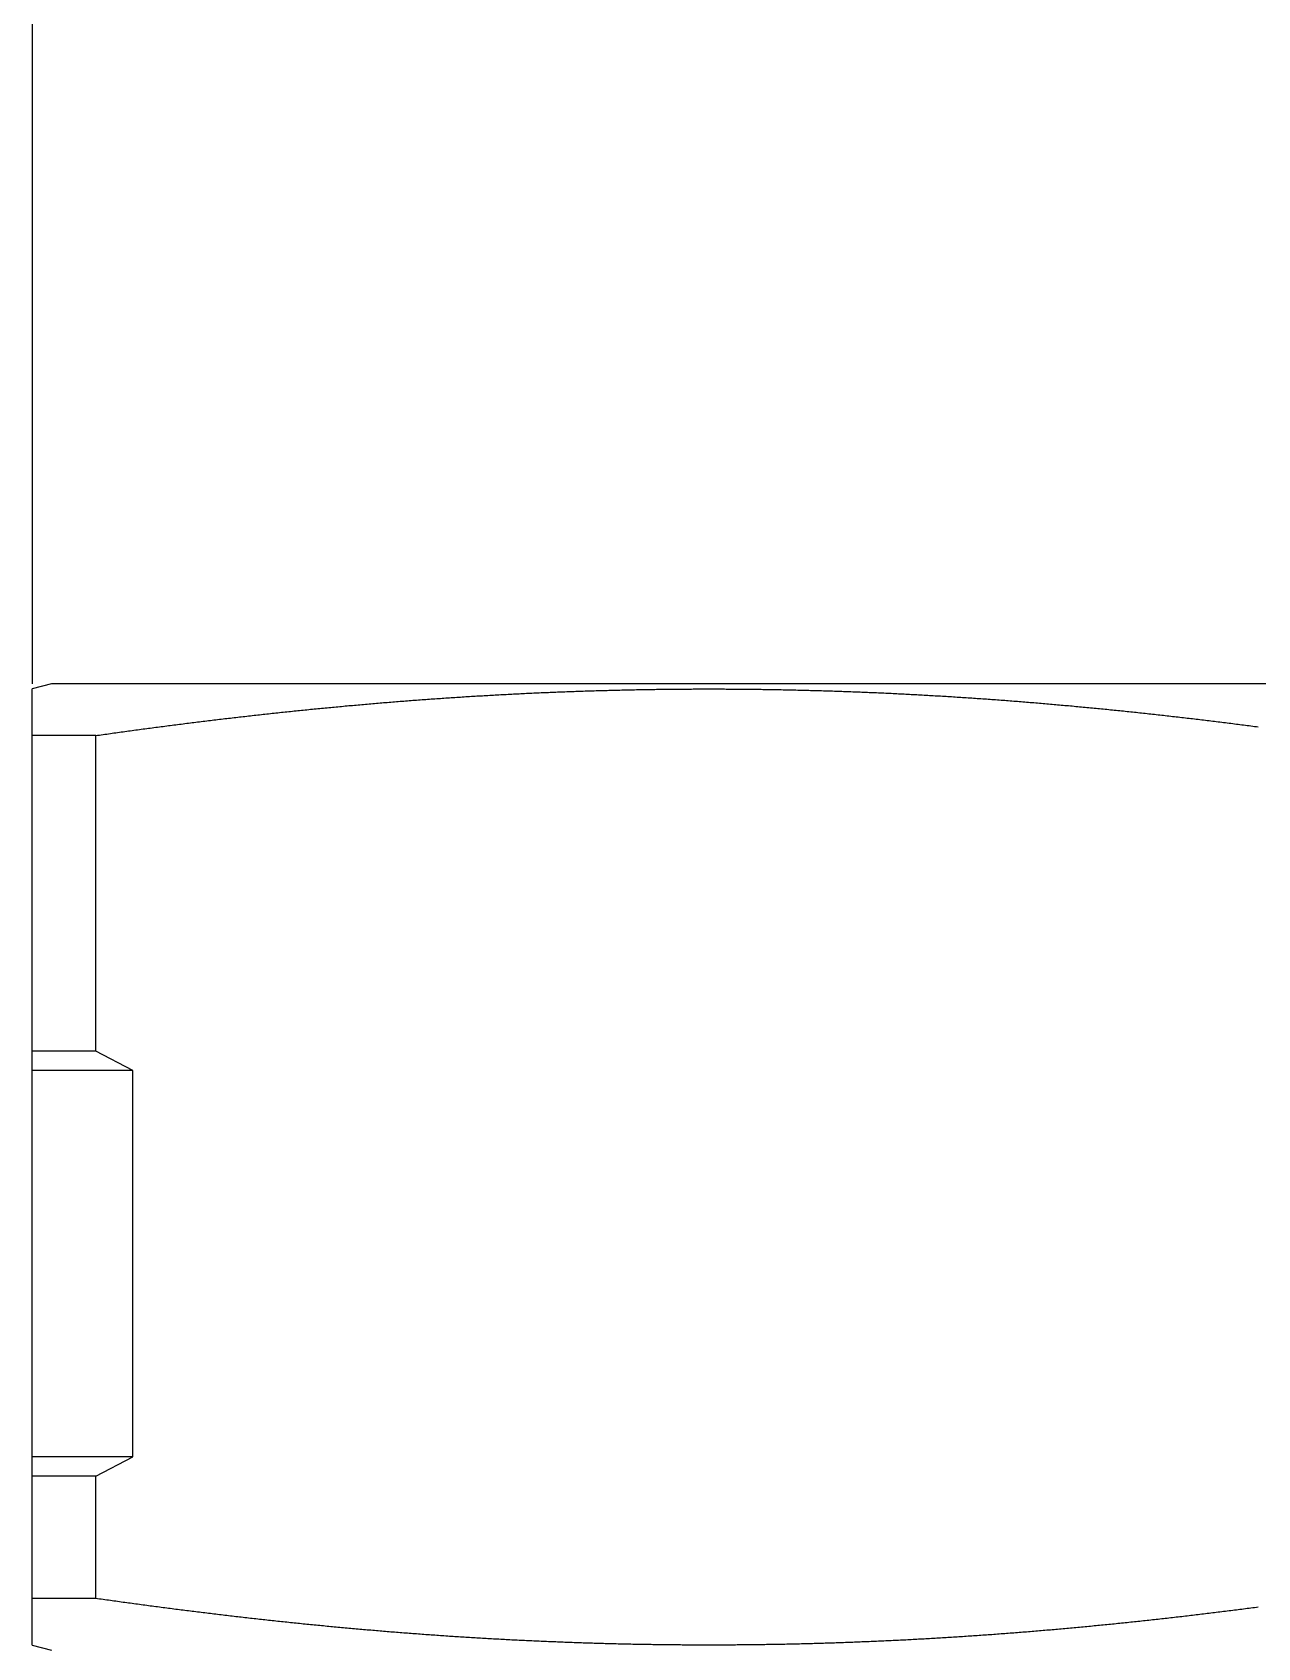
# Model space of a CAD drawing. Extents: x 1 to 109, y -17 to 70.
# Drawn here: x 93.2 to 99.54, y 6.45 to 14.81 of the extents above; entities that cross this region are included whole.
import ezdxf

# ---------------------------------------------------------------- set-up
doc = ezdxf.new("R2010")
doc.units = 0
doc.layers.get('0').update_dxf_attribs({"linetype": 'CONTINUOUS'})

msp = doc.modelspace()

# ---------------------------------------------------------------- linework, layer by layer
at = {"color": 7, "linetype": 'CONTINUOUS'}
for p, q in [((93.2042, 18.5361), (93.2042, 11.4361)), ((93.3042, 11.4361), (93.2042, 11.4093)), ((93.2042, 6.4628), (93.2042, 11.4093)), ((107.1042, 11.4361), (93.3042, 11.4361)), ((93.5328, 11.1681), (93.2042, 11.1681)), ((93.5328, 9.5361), (93.5328, 11.1681)), ((93.5328, 9.5361), (93.2042, 9.5361)), ((93.7242, 9.4361), (93.5328, 9.5361)), ((93.7242, 9.4361), (93.2042, 9.4361)), ((93.7242, 7.4361), (93.7242, 9.4361)), ((93.7242, 7.4361), (93.2042, 7.4361)), ((93.5328, 7.3361), (93.7242, 7.4361)), ((93.5328, 7.3361), (93.2042, 7.3361)), ((93.5328, 6.704), (93.5328, 7.3361)), ((93.5328, 6.704), (93.2042, 6.704)), ((93.2042, 6.4628), (93.3042, 6.4361))]:
    msp.add_line(p, q, dxfattribs=at)
at = {"color": 7}
for points in [[(93.5328, 11.1681, 0), (93.5422, 11.1695, 0), (93.5516, 11.1708, 0), (93.561, 11.1721, 0), (93.5704, 11.1735, 0), (93.5798, 11.1748, 0), (93.5892, 11.1761, 0), (93.5986, 11.1775, 0), (93.608, 11.1788, 0), (93.6174, 11.1801, 0), (93.6268, 11.1814, 0), (93.6362, 11.1828, 0), (93.6456, 11.1841, 0), (93.655, 11.1854, 0), (93.6643, 11.1867, 0), (93.6737, 11.188, 0), (93.6831, 11.1893, 0), (93.6925, 11.1906, 0), (93.7019, 11.1919, 0), (93.7113, 11.1932, 0), (93.7207, 11.1944, 0), (93.7301, 11.1957, 0), (93.7395, 11.197, 0), (93.749, 11.1983, 0), (93.7584, 11.1995, 0), (93.7678, 11.2008, 0), (93.7772, 11.2021, 0), (93.7866, 11.2033, 0), (93.796, 11.2046, 0), (93.8054, 11.2059, 0), (93.8148, 11.2071, 0), (93.8242, 11.2084, 0), (93.8336, 11.2096, 0), (93.843, 11.2108, 0), (93.8524, 11.2121, 0), (93.8618, 11.2133, 0), (93.8712, 11.2146, 0), (93.8806, 11.2158, 0), (93.89, 11.217, 0), (93.8994, 11.2182, 0), (93.9089, 11.2195, 0), (93.9183, 11.2207, 0), (93.9277, 11.2219, 0), (93.9371, 11.2231, 0), (93.9465, 11.2243, 0), (93.9559, 11.2255, 0), (93.9653, 11.2267, 0), (93.9747, 11.2279, 0), (93.9841, 11.2291, 0), (93.9936, 11.2303, 0), (94.003, 11.2315, 0), (94.0124, 11.2326, 0), (94.0218, 11.2338, 0), (94.0312, 11.235, 0), (94.0406, 11.2362, 0), (94.05, 11.2373, 0), (94.0595, 11.2385, 0), (94.0689, 11.2397, 0), (94.0783, 11.2408, 0), (94.0877, 11.242, 0), (94.0971, 11.2431, 0), (94.1065, 11.2443, 0), (94.116, 11.2454, 0), (94.1254, 11.2466, 0), (94.1348, 11.2477, 0), (94.1442, 11.2489, 0), (94.1536, 11.25, 0), (94.1631, 11.2511, 0), (94.1725, 11.2522, 0), (94.1819, 11.2534, 0), (94.1913, 11.2545, 0), (94.2008, 11.2556, 0), (94.2102, 11.2567, 0), (94.2196, 11.2578, 0), (94.229, 11.2589, 0), (94.2384, 11.26, 0), (94.2479, 11.2611, 0), (94.2573, 11.2622, 0), (94.2667, 11.2633, 0), (94.2761, 11.2644, 0), (94.2856, 11.2655, 0), (94.295, 11.2666, 0), (94.3044, 11.2676, 0), (94.3139, 11.2687, 0), (94.3233, 11.2698, 0), (94.3327, 11.2708, 0), (94.3421, 11.2719, 0), (94.3516, 11.2729, 0), (94.361, 11.274, 0), (94.3704, 11.2751, 0), (94.3799, 11.2761, 0), (94.3893, 11.2771, 0), (94.3987, 11.2782, 0), (94.4081, 11.2792, 0), (94.4176, 11.2802, 0), (94.427, 11.2813, 0), (94.4364, 11.2823, 0), (94.4459, 11.2833, 0), (94.4553, 11.2843, 0), (94.4647, 11.2854, 0), (94.4742, 11.2864, 0), (94.4836, 11.2874, 0), (94.493, 11.2884, 0), (94.5025, 11.2894, 0), (94.5119, 11.2904, 0), (94.5214, 11.2914, 0), (94.5308, 11.2923, 0), (94.5402, 11.2933, 0), (94.5497, 11.2943, 0), (94.5591, 11.2953, 0), (94.5685, 11.2963, 0), (94.578, 11.2972, 0), (94.5874, 11.2982, 0), (94.5969, 11.2991, 0), (94.6063, 11.3001, 0), (94.6157, 11.3011, 0), (94.6252, 11.302, 0), (94.6346, 11.303, 0), (94.6441, 11.3039, 0), (94.6535, 11.3048, 0), (94.6629, 11.3058, 0), (94.6724, 11.3067, 0), (94.6818, 11.3076, 0), (94.6913, 11.3086, 0), (94.7007, 11.3095, 0), (94.7102, 11.3104, 0), (94.7196, 11.3113, 0), (94.7291, 11.3122, 0), (94.7385, 11.3131, 0), (94.7479, 11.314, 0), (94.7574, 11.3149, 0), (94.7668, 11.3158, 0), (94.7763, 11.3167, 0), (94.7857, 11.3176, 0), (94.7952, 11.3184, 0), (94.8046, 11.3193, 0), (94.8141, 11.3202, 0), (94.8235, 11.3211, 0), (94.833, 11.3219, 0), (94.8424, 11.3228, 0), (94.8519, 11.3236, 0), (94.8613, 11.3245, 0), (94.8708, 11.3253, 0), (94.8802, 11.3262, 0), (94.8897, 11.327, 0), (94.8991, 11.3279, 0), (94.9086, 11.3287, 0), (94.918, 11.3295, 0), (94.9275, 11.3304, 0), (94.9369, 11.3312, 0), (94.9464, 11.332, 0), (94.9558, 11.3328, 0), (94.9653, 11.3336, 0), (94.9747, 11.3344, 0), (94.9842, 11.3352, 0), (94.9936, 11.336, 0), (95.0031, 11.3368, 0), (95.0126, 11.3376, 0), (95.022, 11.3384, 0), (95.0315, 11.3392, 0), (95.0409, 11.3399, 0), (95.0504, 11.3407, 0), (95.0598, 11.3415, 0), (95.0693, 11.3422, 0), (95.0788, 11.343, 0), (95.0882, 11.3438, 0), (95.0977, 11.3445, 0), (95.1071, 11.3453, 0), (95.1166, 11.346, 0), (95.126, 11.3467, 0), (95.1355, 11.3475, 0), (95.145, 11.3482, 0), (95.1544, 11.3489, 0), (95.1639, 11.3497, 0), (95.1733, 11.3504, 0), (95.1828, 11.3511, 0), (95.1923, 11.3518, 0), (95.2017, 11.3525, 0), (95.2112, 11.3532, 0), (95.2207, 11.3539, 0), (95.2301, 11.3546, 0), (95.2396, 11.3553, 0), (95.249, 11.356, 0), (95.2585, 11.3566, 0), (95.268, 11.3573, 0), (95.2774, 11.358, 0), (95.2869, 11.3587, 0), (95.2964, 11.3593, 0), (95.3058, 11.36, 0), (95.3153, 11.3606, 0), (95.3248, 11.3613, 0), (95.3342, 11.3619, 0), (95.3437, 11.3626, 0), (95.3532, 11.3632, 0), (95.3626, 11.3639, 0), (95.3721, 11.3645, 0), (95.3816, 11.3651, 0), (95.391, 11.3657, 0), (95.4005, 11.3663, 0), (95.41, 11.367, 0), (95.4194, 11.3676, 0), (95.4289, 11.3682, 0), (95.4384, 11.3688, 0), (95.4478, 11.3694, 0), (95.4573, 11.37, 0), (95.4668, 11.3705, 0), (95.4763, 11.3711, 0), (95.4857, 11.3717, 0), (95.4952, 11.3723, 0), (95.5047, 11.3729, 0), (95.5141, 11.3734, 0), (95.5236, 11.374, 0), (95.5331, 11.3745, 0), (95.5426, 11.3751, 0), (95.552, 11.3756, 0), (95.5615, 11.3762, 0), (95.571, 11.3767, 0), (95.5804, 11.3773, 0), (95.5899, 11.3778, 0), (95.5994, 11.3783, 0), (95.6089, 11.3788, 0), (95.6183, 11.3794, 0), (95.6278, 11.3799, 0), (95.6373, 11.3804, 0), (95.6468, 11.3809, 0), (95.6562, 11.3814, 0), (95.6657, 11.3819, 0), (95.6752, 11.3824, 0), (95.6847, 11.3829, 0), (95.6941, 11.3833, 0), (95.7036, 11.3838, 0), (95.7131, 11.3843, 0), (95.7226, 11.3848, 0), (95.732, 11.3852, 0), (95.7415, 11.3857, 0), (95.751, 11.3862, 0), (95.7605, 11.3866, 0), (95.77, 11.3871, 0), (95.7794, 11.3875, 0), (95.7889, 11.3879, 0), (95.7984, 11.3884, 0), (95.8079, 11.3888, 0), (95.8173, 11.3892, 0), (95.8268, 11.3896, 0), (95.8363, 11.3901, 0), (95.8458, 11.3905, 0), (95.8553, 11.3909, 0), (95.8647, 11.3913, 0), (95.8742, 11.3917, 0), (95.8837, 11.3921, 0), (95.8932, 11.3925, 0), (95.9027, 11.3929, 0), (95.9121, 11.3932, 0), (95.9216, 11.3936, 0), (95.9311, 11.394, 0), (95.9406, 11.3944, 0), (95.9501, 11.3947, 0), (95.9595, 11.3951, 0), (95.969, 11.3954, 0), (95.9785, 11.3958, 0), (95.988, 11.3961, 0), (95.9975, 11.3965, 0), (96.007, 11.3968, 0), (96.0164, 11.3972, 0), (96.0259, 11.3975, 0), (96.0354, 11.3978, 0), (96.0449, 11.3981, 0), (96.0544, 11.3984, 0), (96.0638, 11.3988, 0), (96.0733, 11.3991, 0), (96.0828, 11.3994, 0), (96.0923, 11.3997, 0), (96.1018, 11.4, 0), (96.1113, 11.4002, 0), (96.1207, 11.4005, 0), (96.1302, 11.4008, 0), (96.1397, 11.4011, 0), (96.1492, 11.4014, 0), (96.1587, 11.4016, 0), (96.1682, 11.4019, 0), (96.1777, 11.4021, 0), (96.1871, 11.4024, 0), (96.1966, 11.4026, 0), (96.2061, 11.4029, 0), (96.2156, 11.4031, 0), (96.2251, 11.4034, 0), (96.2346, 11.4036, 0), (96.244, 11.4038, 0), (96.2535, 11.404, 0), (96.263, 11.4043, 0), (96.2725, 11.4045, 0), (96.282, 11.4047, 0), (96.2915, 11.4049, 0), (96.301, 11.4051, 0), (96.3104, 11.4053, 0), (96.3199, 11.4055, 0), (96.3294, 11.4056, 0), (96.3389, 11.4058, 0), (96.3484, 11.406, 0), (96.3579, 11.4062, 0), (96.3674, 11.4063, 0), (96.3769, 11.4065, 0), (96.3863, 11.4067, 0), (96.3958, 11.4068, 0), (96.4053, 11.407, 0), (96.4148, 11.4071, 0), (96.4243, 11.4072, 0), (96.4338, 11.4074, 0), (96.4433, 11.4075, 0), (96.4528, 11.4076, 0), (96.4622, 11.4077, 0), (96.4717, 11.4079, 0), (96.4812, 11.408, 0), (96.4907, 11.4081, 0), (96.5002, 11.4082, 0), (96.5097, 11.4083, 0), (96.5192, 11.4084, 0), (96.5287, 11.4085, 0), (96.5381, 11.4085, 0), (96.5476, 11.4086, 0), (96.5571, 11.4087, 0), (96.5666, 11.4088, 0), (96.5761, 11.4088, 0), (96.5856, 11.4089, 0), (96.5951, 11.4089, 0), (96.6046, 11.409, 0), (96.614, 11.409, 0), (96.6235, 11.4091, 0), (96.633, 11.4091, 0), (96.6425, 11.4092, 0), (96.652, 11.4092, 0), (96.6615, 11.4092, 0), (96.671, 11.4092, 0), (96.6805, 11.4092, 0), (96.6899, 11.4093, 0), (96.6994, 11.4093, 0), (96.7089, 11.4093, 0), (96.7184, 11.4092, 0), (96.7279, 11.4092, 0), (96.7374, 11.4092, 0), (96.7469, 11.4092, 0), (96.7564, 11.4092, 0), (96.7659, 11.4092, 0), (96.7753, 11.4091, 0), (96.7848, 11.4091, 0), (96.7943, 11.409, 0), (96.8038, 11.409, 0), (96.8133, 11.4089, 0), (96.8228, 11.4089, 0), (96.8323, 11.4088, 0), (96.8418, 11.4088, 0), (96.8512, 11.4087, 0), (96.8607, 11.4086, 0), (96.8702, 11.4085, 0), (96.8797, 11.4085, 0), (96.8892, 11.4084, 0), (96.8987, 11.4083, 0), (96.9082, 11.4082, 0), (96.9177, 11.4081, 0), (96.9271, 11.408, 0), (96.9366, 11.4079, 0), (96.9461, 11.4077, 0), (96.9556, 11.4076, 0), (96.9651, 11.4075, 0), (96.9746, 11.4074, 0), (96.9841, 11.4072, 0), (96.9936, 11.4071, 0), (97.003, 11.4069, 0), (97.0125, 11.4068, 0), (97.022, 11.4066, 0), (97.0315, 11.4065, 0), (97.041, 11.4063, 0), (97.0505, 11.4062, 0), (97.06, 11.406, 0), (97.0694, 11.4058, 0), (97.0789, 11.4056, 0), (97.0884, 11.4054, 0), (97.0979, 11.4053, 0), (97.1074, 11.4051, 0), (97.1169, 11.4049, 0), (97.1264, 11.4047, 0), (97.1359, 11.4045, 0), (97.1453, 11.4042, 0), (97.1548, 11.404, 0), (97.1643, 11.4038, 0), (97.1738, 11.4036, 0), (97.1833, 11.4034, 0), (97.1928, 11.4031, 0), (97.2022, 11.4029, 0), (97.2117, 11.4026, 0), (97.2212, 11.4024, 0), (97.2307, 11.4021, 0), (97.2402, 11.4019, 0), (97.2497, 11.4016, 0), (97.2592, 11.4014, 0), (97.2686, 11.4011, 0), (97.2781, 11.4008, 0), (97.2876, 11.4005, 0), (97.2971, 11.4002, 0), (97.3066, 11.4, 0), (97.3161, 11.3997, 0), (97.3255, 11.3994, 0), (97.335, 11.3991, 0), (97.3445, 11.3988, 0), (97.354, 11.3984, 0), (97.3635, 11.3981, 0), (97.373, 11.3978, 0), (97.3824, 11.3975, 0), (97.3919, 11.3972, 0), (97.4014, 11.3968, 0), (97.4109, 11.3965, 0), (97.4204, 11.3961, 0), (97.4299, 11.3958, 0), (97.4393, 11.3954, 0), (97.4488, 11.3951, 0), (97.4583, 11.3947, 0), (97.4678, 11.3944, 0), (97.4773, 11.394, 0), (97.4867, 11.3936, 0), (97.4962, 11.3932, 0), (97.5057, 11.3929, 0), (97.5152, 11.3925, 0), (97.5247, 11.3921, 0), (97.5341, 11.3917, 0), (97.5436, 11.3913, 0), (97.5531, 11.3909, 0), (97.5626, 11.3905, 0), (97.5721, 11.3901, 0), (97.5815, 11.3896, 0), (97.591, 11.3892, 0), (97.6005, 11.3888, 0), (97.61, 11.3884, 0), (97.6194, 11.3879, 0), (97.6289, 11.3875, 0), (97.6384, 11.387, 0), (97.6479, 11.3866, 0), (97.6574, 11.3861, 0), (97.6668, 11.3857, 0), (97.6763, 11.3852, 0), (97.6858, 11.3848, 0), (97.6953, 11.3843, 0), (97.7047, 11.3838, 0), (97.7142, 11.3833, 0), (97.7237, 11.3829, 0), (97.7332, 11.3824, 0), (97.7426, 11.3819, 0), (97.7521, 11.3814, 0), (97.7616, 11.3809, 0), (97.7711, 11.3804, 0), (97.7805, 11.3799, 0), (97.79, 11.3794, 0), (97.7995, 11.3788, 0), (97.809, 11.3783, 0), (97.8184, 11.3778, 0), (97.8279, 11.3773, 0), (97.8374, 11.3767, 0), (97.8469, 11.3762, 0), (97.8563, 11.3756, 0), (97.8658, 11.3751, 0), (97.8753, 11.3745, 0), (97.8847, 11.374, 0), (97.8942, 11.3734, 0), (97.9037, 11.3729, 0), (97.9132, 11.3723, 0), (97.9226, 11.3717, 0), (97.9321, 11.3711, 0), (97.9416, 11.3706, 0), (97.951, 11.37, 0), (97.9605, 11.3694, 0), (97.97, 11.3688, 0), (97.9795, 11.3682, 0), (97.9889, 11.3676, 0), (97.9984, 11.367, 0), (98.0079, 11.3664, 0), (98.0173, 11.3657, 0), (98.0268, 11.3651, 0), (98.0363, 11.3645, 0), (98.0457, 11.3639, 0), (98.0552, 11.3632, 0), (98.0647, 11.3626, 0), (98.0741, 11.3619, 0), (98.0836, 11.3613, 0), (98.0931, 11.3606, 0), (98.1025, 11.36, 0), (98.112, 11.3593, 0), (98.1215, 11.3587, 0), (98.1309, 11.358, 0), (98.1404, 11.3573, 0), (98.1498, 11.3567, 0), (98.1593, 11.356, 0), (98.1688, 11.3553, 0), (98.1782, 11.3546, 0), (98.1877, 11.3539, 0), (98.1972, 11.3532, 0), (98.2066, 11.3525, 0), (98.2161, 11.3518, 0), (98.2255, 11.3511, 0), (98.235, 11.3504, 0), (98.2445, 11.3497, 0), (98.2539, 11.3489, 0), (98.2634, 11.3482, 0), (98.2728, 11.3475, 0), (98.2823, 11.3467, 0), (98.2918, 11.346, 0), (98.3012, 11.3453, 0), (98.3107, 11.3445, 0), (98.3201, 11.3438, 0), (98.3296, 11.343, 0), (98.3391, 11.3422, 0), (98.3485, 11.3415, 0), (98.358, 11.3407, 0), (98.3674, 11.3399, 0), (98.3769, 11.3392, 0), (98.3863, 11.3384, 0), (98.3958, 11.3376, 0), (98.4053, 11.3368, 0), (98.4147, 11.336, 0), (98.4242, 11.3352, 0), (98.4336, 11.3344, 0), (98.4431, 11.3336, 0), (98.4525, 11.3328, 0), (98.462, 11.332, 0), (98.4714, 11.3312, 0), (98.4809, 11.3304, 0), (98.4903, 11.3295, 0), (98.4998, 11.3287, 0), (98.5092, 11.3279, 0), (98.5187, 11.327, 0), (98.5281, 11.3262, 0), (98.5376, 11.3253, 0), (98.547, 11.3245, 0), (98.5565, 11.3236, 0), (98.5659, 11.3228, 0), (98.5754, 11.3219, 0), (98.5848, 11.3211, 0), (98.5943, 11.3202, 0), (98.6037, 11.3193, 0), (98.6132, 11.3184, 0), (98.6226, 11.3176, 0), (98.6321, 11.3167, 0), (98.6415, 11.3158, 0), (98.651, 11.3149, 0), (98.6604, 11.314, 0), (98.6699, 11.3131, 0), (98.6793, 11.3122, 0), (98.6888, 11.3113, 0), (98.6982, 11.3104, 0), (98.7076, 11.3095, 0), (98.7171, 11.3085, 0), (98.7265, 11.3076, 0), (98.736, 11.3067, 0), (98.7454, 11.3058, 0), (98.7549, 11.3048, 0), (98.7643, 11.3039, 0), (98.7737, 11.303, 0), (98.7832, 11.302, 0), (98.7926, 11.3011, 0), (98.8021, 11.3001, 0), (98.8115, 11.2991, 0), (98.8209, 11.2982, 0), (98.8304, 11.2972, 0), (98.8398, 11.2963, 0), (98.8493, 11.2953, 0), (98.8587, 11.2943, 0), (98.8681, 11.2933, 0), (98.8776, 11.2923, 0), (98.887, 11.2914, 0), (98.8964, 11.2904, 0), (98.9059, 11.2894, 0), (98.9153, 11.2884, 0), (98.9247, 11.2874, 0), (98.9342, 11.2864, 0), (98.9436, 11.2854, 0), (98.953, 11.2843, 0), (98.9625, 11.2833, 0), (98.9719, 11.2823, 0), (98.9813, 11.2813, 0), (98.9908, 11.2802, 0), (99.0002, 11.2792, 0), (99.0096, 11.2782, 0), (99.0191, 11.2771, 0), (99.0285, 11.2761, 0), (99.0379, 11.2751, 0), (99.0474, 11.274, 0), (99.0568, 11.2729, 0), (99.0662, 11.2719, 0), (99.0756, 11.2708, 0), (99.0851, 11.2698, 0), (99.0945, 11.2687, 0), (99.1039, 11.2676, 0), (99.1134, 11.2665, 0), (99.1228, 11.2655, 0), (99.1322, 11.2644, 0), (99.1416, 11.2633, 0), (99.1511, 11.2622, 0), (99.1605, 11.2611, 0), (99.1699, 11.26, 0), (99.1793, 11.2589, 0), (99.1888, 11.2578, 0), (99.1982, 11.2567, 0), (99.2076, 11.2556, 0), (99.217, 11.2545, 0), (99.2264, 11.2534, 0), (99.2359, 11.2522, 0), (99.2453, 11.2511, 0), (99.2547, 11.25, 0), (99.2641, 11.2489, 0), (99.2736, 11.2477, 0), (99.283, 11.2466, 0), (99.2924, 11.2454, 0), (99.3018, 11.2443, 0), (99.3112, 11.2431, 0), (99.3206, 11.242, 0), (99.3301, 11.2408, 0), (99.3395, 11.2397, 0), (99.3489, 11.2385, 0), (99.3583, 11.2373, 0), (99.3677, 11.2362, 0), (99.3771, 11.235, 0), (99.3866, 11.2338, 0), (99.396, 11.2326, 0), (99.4054, 11.2315, 0), (99.4148, 11.2303, 0), (99.4242, 11.2291, 0), (99.4336, 11.2279, 0), (99.443, 11.2267, 0), (99.4525, 11.2255, 0), (99.4619, 11.2243, 0), (99.4713, 11.2231, 0), (99.4807, 11.2219, 0), (99.4901, 11.2207, 0), (99.4995, 11.2195, 0), (99.5089, 11.2182, 0), (99.5183, 11.217, 0), (99.5277, 11.2158, 0), (99.5371, 11.2146, 0), (99.5465, 11.2133, 0)], [(99.5465, 6.6588, 0), (99.5371, 6.6575, 0), (99.5277, 6.6563, 0), (99.5183, 6.6551, 0), (99.5089, 6.6539, 0), (99.4995, 6.6527, 0), (99.4901, 6.6514, 0), (99.4807, 6.6502, 0), (99.4713, 6.649, 0), (99.4619, 6.6478, 0), (99.4525, 6.6466, 0), (99.443, 6.6454, 0), (99.4336, 6.6442, 0), (99.4242, 6.643, 0), (99.4148, 6.6418, 0), (99.4054, 6.6406, 0), (99.396, 6.6395, 0), (99.3866, 6.6383, 0), (99.3771, 6.6371, 0), (99.3677, 6.6359, 0), (99.3583, 6.6348, 0), (99.3489, 6.6336, 0), (99.3395, 6.6324, 0), (99.3301, 6.6313, 0), (99.3206, 6.6301, 0), (99.3112, 6.629, 0), (99.3018, 6.6278, 0), (99.2924, 6.6267, 0), (99.283, 6.6255, 0), (99.2736, 6.6244, 0), (99.2641, 6.6232, 0), (99.2547, 6.6221, 0), (99.2453, 6.621, 0), (99.2359, 6.6199, 0), (99.2264, 6.6187, 0), (99.217, 6.6176, 0), (99.2076, 6.6165, 0), (99.1982, 6.6154, 0), (99.1888, 6.6143, 0), (99.1793, 6.6132, 0), (99.1699, 6.6121, 0), (99.1605, 6.611, 0), (99.1511, 6.6099, 0), (99.1416, 6.6088, 0), (99.1322, 6.6077, 0), (99.1228, 6.6066, 0), (99.1134, 6.6056, 0), (99.1039, 6.6045, 0), (99.0945, 6.6034, 0), (99.0851, 6.6023, 0), (99.0756, 6.6013, 0), (99.0662, 6.6002, 0), (99.0568, 6.5991, 0), (99.0474, 6.5981, 0), (99.0379, 6.5971, 0), (99.0285, 6.596, 0), (99.0191, 6.595, 0), (99.0096, 6.5939, 0), (99.0002, 6.5929, 0), (98.9908, 6.5918, 0), (98.9813, 6.5908, 0), (98.9719, 6.5898, 0), (98.9625, 6.5888, 0), (98.953, 6.5878, 0), (98.9436, 6.5868, 0), (98.9342, 6.5857, 0), (98.9247, 6.5847, 0), (98.9153, 6.5837, 0), (98.9059, 6.5827, 0), (98.8964, 6.5817, 0), (98.887, 6.5808, 0), (98.8776, 6.5798, 0), (98.8681, 6.5788, 0), (98.8587, 6.5778, 0), (98.8493, 6.5768, 0), (98.8398, 6.5758, 0), (98.8304, 6.5749, 0), (98.8209, 6.5739, 0), (98.8115, 6.5729, 0), (98.8021, 6.572, 0), (98.7926, 6.571, 0), (98.7832, 6.5701, 0), (98.7737, 6.5691, 0), (98.7643, 6.5682, 0), (98.7549, 6.5673, 0), (98.7454, 6.5663, 0), (98.736, 6.5654, 0), (98.7265, 6.5645, 0), (98.7171, 6.5636, 0), (98.7076, 6.5626, 0), (98.6982, 6.5617, 0), (98.6888, 6.5608, 0), (98.6793, 6.5599, 0), (98.6699, 6.559, 0), (98.6604, 6.5581, 0), (98.651, 6.5572, 0), (98.6415, 6.5563, 0), (98.6321, 6.5554, 0), (98.6226, 6.5545, 0), (98.6132, 6.5537, 0), (98.6037, 6.5528, 0), (98.5943, 6.5519, 0), (98.5848, 6.551, 0), (98.5754, 6.5502, 0), (98.5659, 6.5493, 0), (98.5565, 6.5485, 0), (98.547, 6.5476, 0), (98.5376, 6.5468, 0), (98.5281, 6.5459, 0), (98.5187, 6.5451, 0), (98.5092, 6.5442, 0), (98.4998, 6.5434, 0), (98.4903, 6.5426, 0), (98.4809, 6.5417, 0), (98.4714, 6.5409, 0), (98.462, 6.5401, 0), (98.4525, 6.5393, 0), (98.4431, 6.5385, 0), (98.4336, 6.5377, 0), (98.4242, 6.5369, 0), (98.4147, 6.5361, 0), (98.4053, 6.5353, 0), (98.3958, 6.5345, 0), (98.3863, 6.5337, 0), (98.3769, 6.5329, 0), (98.3674, 6.5322, 0), (98.358, 6.5314, 0), (98.3485, 6.5306, 0), (98.3391, 6.5299, 0), (98.3296, 6.5291, 0), (98.3201, 6.5283, 0), (98.3107, 6.5276, 0), (98.3012, 6.5268, 0), (98.2918, 6.5261, 0), (98.2823, 6.5254, 0), (98.2729, 6.5246, 0), (98.2634, 6.5239, 0), (98.2539, 6.5232, 0), (98.2445, 6.5225, 0), (98.235, 6.5217, 0), (98.2255, 6.521, 0), (98.2161, 6.5203, 0), (98.2066, 6.5196, 0), (98.1972, 6.5189, 0), (98.1877, 6.5182, 0), (98.1782, 6.5175, 0), (98.1688, 6.5168, 0), (98.1593, 6.5161, 0), (98.1498, 6.5155, 0), (98.1404, 6.5148, 0), (98.1309, 6.5141, 0), (98.1215, 6.5134, 0), (98.112, 6.5128, 0), (98.1025, 6.5121, 0), (98.0931, 6.5115, 0), (98.0836, 6.5108, 0), (98.0741, 6.5102, 0), (98.0647, 6.5095, 0), (98.0552, 6.5089, 0), (98.0457, 6.5083, 0), (98.0363, 6.5076, 0), (98.0268, 6.507, 0), (98.0173, 6.5064, 0), (98.0079, 6.5057, 0), (97.9984, 6.5051, 0), (97.9889, 6.5045, 0), (97.9795, 6.5039, 0), (97.97, 6.5033, 0), (97.9605, 6.5027, 0), (97.951, 6.5021, 0), (97.9416, 6.5015, 0), (97.9321, 6.501, 0), (97.9226, 6.5004, 0), (97.9132, 6.4998, 0), (97.9037, 6.4992, 0), (97.8942, 6.4987, 0), (97.8847, 6.4981, 0), (97.8753, 6.4976, 0), (97.8658, 6.497, 0), (97.8563, 6.4965, 0), (97.8469, 6.4959, 0), (97.8374, 6.4954, 0), (97.8279, 6.4948, 0), (97.8184, 6.4943, 0), (97.809, 6.4938, 0), (97.7995, 6.4933, 0), (97.79, 6.4928, 0), (97.7805, 6.4922, 0), (97.7711, 6.4917, 0), (97.7616, 6.4912, 0), (97.7521, 6.4907, 0), (97.7426, 6.4902, 0), (97.7332, 6.4897, 0), (97.7237, 6.4892, 0), (97.7142, 6.4888, 0), (97.7047, 6.4883, 0), (97.6953, 6.4878, 0), (97.6858, 6.4873, 0), (97.6763, 6.4869, 0), (97.6668, 6.4864, 0), (97.6574, 6.4859, 0), (97.6479, 6.4855, 0), (97.6384, 6.4851, 0), (97.6289, 6.4846, 0), (97.6195, 6.4842, 0), (97.61, 6.4837, 0), (97.6005, 6.4833, 0), (97.591, 6.4829, 0), (97.5815, 6.4825, 0), (97.5721, 6.482, 0), (97.5626, 6.4816, 0), (97.5531, 6.4812, 0), (97.5436, 6.4808, 0), (97.5341, 6.4804, 0), (97.5247, 6.48, 0), (97.5152, 6.4796, 0), (97.5057, 6.4792, 0), (97.4962, 6.4789, 0), (97.4867, 6.4785, 0), (97.4773, 6.4781, 0), (97.4678, 6.4777, 0), (97.4583, 6.4774, 0), (97.4488, 6.477, 0), (97.4393, 6.4767, 0), (97.4299, 6.4763, 0), (97.4204, 6.476, 0), (97.4109, 6.4756, 0), (97.4014, 6.4753, 0), (97.3919, 6.4749, 0), (97.3824, 6.4746, 0), (97.373, 6.4743, 0), (97.3635, 6.474, 0), (97.354, 6.4737, 0), (97.3445, 6.4733, 0), (97.335, 6.473, 0), (97.3255, 6.4727, 0), (97.3161, 6.4724, 0), (97.3066, 6.4721, 0), (97.2971, 6.4718, 0), (97.2876, 6.4716, 0), (97.2781, 6.4713, 0), (97.2686, 6.471, 0), (97.2592, 6.4707, 0), (97.2497, 6.4705, 0), (97.2402, 6.4702, 0), (97.2307, 6.47, 0), (97.2212, 6.4697, 0), (97.2117, 6.4695, 0), (97.2023, 6.4692, 0), (97.1928, 6.469, 0), (97.1833, 6.4687, 0), (97.1738, 6.4685, 0), (97.1643, 6.4683, 0), (97.1548, 6.4681, 0), (97.1453, 6.4679, 0), (97.1359, 6.4676, 0), (97.1264, 6.4674, 0), (97.1169, 6.4672, 0), (97.1074, 6.467, 0), (97.0979, 6.4668, 0), (97.0884, 6.4666, 0), (97.0789, 6.4665, 0), (97.0694, 6.4663, 0), (97.06, 6.4661, 0), (97.0505, 6.4659, 0), (97.041, 6.4658, 0), (97.0315, 6.4656, 0), (97.022, 6.4654, 0), (97.0125, 6.4653, 0), (97.003, 6.4652, 0), (96.9936, 6.465, 0), (96.9841, 6.4649, 0), (96.9746, 6.4647, 0), (96.9651, 6.4646, 0), (96.9556, 6.4645, 0), (96.9461, 6.4644, 0), (96.9366, 6.4642, 0), (96.9271, 6.4641, 0), (96.9177, 6.464, 0), (96.9082, 6.4639, 0), (96.8987, 6.4638, 0), (96.8892, 6.4637, 0), (96.8797, 6.4636, 0), (96.8702, 6.4636, 0), (96.8607, 6.4635, 0), (96.8512, 6.4634, 0), (96.8418, 6.4633, 0), (96.8323, 6.4633, 0), (96.8228, 6.4632, 0), (96.8133, 6.4631, 0), (96.8038, 6.4631, 0), (96.7943, 6.4631, 0), (96.7848, 6.463, 0), (96.7753, 6.463, 0), (96.7659, 6.4629, 0), (96.7564, 6.4629, 0), (96.7469, 6.4629, 0), (96.7374, 6.4629, 0), (96.7279, 6.4629, 0), (96.7184, 6.4629, 0), (96.7089, 6.4629, 0), (96.6994, 6.4629, 0), (96.6899, 6.4629, 0), (96.6805, 6.4629, 0), (96.671, 6.4629, 0), (96.6615, 6.4629, 0), (96.652, 6.4629, 0), (96.6425, 6.463, 0), (96.633, 6.463, 0), (96.6235, 6.463, 0), (96.614, 6.4631, 0), (96.6046, 6.4631, 0), (96.5951, 6.4632, 0), (96.5856, 6.4632, 0), (96.5761, 6.4633, 0), (96.5666, 6.4633, 0), (96.5571, 6.4634, 0), (96.5476, 6.4635, 0), (96.5381, 6.4636, 0), (96.5287, 6.4637, 0), (96.5192, 6.4637, 0), (96.5097, 6.4638, 0), (96.5002, 6.4639, 0), (96.4907, 6.464, 0), (96.4812, 6.4641, 0), (96.4717, 6.4642, 0), (96.4622, 6.4644, 0), (96.4528, 6.4645, 0), (96.4433, 6.4646, 0), (96.4338, 6.4647, 0), (96.4243, 6.4649, 0), (96.4148, 6.465, 0), (96.4053, 6.4652, 0), (96.3958, 6.4653, 0), (96.3863, 6.4655, 0), (96.3769, 6.4656, 0), (96.3674, 6.4658, 0), (96.3579, 6.4659, 0), (96.3484, 6.4661, 0), (96.3389, 6.4663, 0), (96.3294, 6.4665, 0), (96.3199, 6.4666, 0), (96.3105, 6.4668, 0), (96.301, 6.467, 0), (96.2915, 6.4672, 0), (96.282, 6.4674, 0), (96.2725, 6.4676, 0), (96.263, 6.4679, 0), (96.2535, 6.4681, 0), (96.244, 6.4683, 0), (96.2346, 6.4685, 0), (96.2251, 6.4688, 0), (96.2156, 6.469, 0), (96.2061, 6.4692, 0), (96.1966, 6.4695, 0), (96.1871, 6.4697, 0), (96.1777, 6.47, 0), (96.1682, 6.4702, 0), (96.1587, 6.4705, 0), (96.1492, 6.4707, 0), (96.1397, 6.471, 0), (96.1302, 6.4713, 0), (96.1207, 6.4716, 0), (96.1113, 6.4719, 0), (96.1018, 6.4722, 0), (96.0923, 6.4724, 0), (96.0828, 6.4727, 0), (96.0733, 6.473, 0), (96.0638, 6.4733, 0), (96.0544, 6.4737, 0), (96.0449, 6.474, 0), (96.0354, 6.4743, 0), (96.0259, 6.4746, 0), (96.0164, 6.4749, 0), (96.007, 6.4753, 0), (95.9975, 6.4756, 0), (95.988, 6.476, 0), (95.9785, 6.4763, 0), (95.969, 6.4767, 0), (95.9595, 6.477, 0), (95.9501, 6.4774, 0), (95.9406, 6.4777, 0), (95.9311, 6.4781, 0), (95.9216, 6.4785, 0), (95.9121, 6.4789, 0), (95.9027, 6.4792, 0), (95.8932, 6.4796, 0), (95.8837, 6.48, 0), (95.8742, 6.4804, 0), (95.8647, 6.4808, 0), (95.8553, 6.4812, 0), (95.8458, 6.4816, 0), (95.8363, 6.482, 0), (95.8268, 6.4825, 0), (95.8173, 6.4829, 0), (95.8079, 6.4833, 0), (95.7984, 6.4837, 0), (95.7889, 6.4842, 0), (95.7794, 6.4846, 0), (95.77, 6.4851, 0), (95.7605, 6.4855, 0), (95.751, 6.4859, 0), (95.7415, 6.4864, 0), (95.732, 6.4869, 0), (95.7226, 6.4873, 0), (95.7131, 6.4878, 0), (95.7036, 6.4883, 0), (95.6941, 6.4888, 0), (95.6847, 6.4892, 0), (95.6752, 6.4897, 0), (95.6657, 6.4902, 0), (95.6562, 6.4907, 0), (95.6468, 6.4912, 0), (95.6373, 6.4917, 0), (95.6278, 6.4922, 0), (95.6183, 6.4928, 0), (95.6089, 6.4933, 0), (95.5994, 6.4938, 0), (95.5899, 6.4943, 0), (95.5804, 6.4948, 0), (95.571, 6.4954, 0), (95.5615, 6.4959, 0), (95.552, 6.4965, 0), (95.5426, 6.497, 0), (95.5331, 6.4976, 0), (95.5236, 6.4981, 0), (95.5141, 6.4987, 0), (95.5047, 6.4992, 0), (95.4952, 6.4998, 0), (95.4857, 6.5004, 0), (95.4763, 6.501, 0), (95.4668, 6.5015, 0), (95.4573, 6.5021, 0), (95.4478, 6.5027, 0), (95.4384, 6.5033, 0), (95.4289, 6.5039, 0), (95.4194, 6.5045, 0), (95.41, 6.5051, 0), (95.4005, 6.5057, 0), (95.391, 6.5064, 0), (95.3816, 6.507, 0), (95.3721, 6.5076, 0), (95.3626, 6.5082, 0), (95.3532, 6.5089, 0), (95.3437, 6.5095, 0), (95.3342, 6.5102, 0), (95.3248, 6.5108, 0), (95.3153, 6.5115, 0), (95.3058, 6.5121, 0), (95.2964, 6.5128, 0), (95.2869, 6.5134, 0), (95.2774, 6.5141, 0), (95.268, 6.5148, 0), (95.2585, 6.5155, 0), (95.249, 6.5161, 0), (95.2396, 6.5168, 0), (95.2301, 6.5175, 0), (95.2207, 6.5182, 0), (95.2112, 6.5189, 0), (95.2017, 6.5196, 0), (95.1923, 6.5203, 0), (95.1828, 6.521, 0), (95.1733, 6.5217, 0), (95.1639, 6.5225, 0), (95.1544, 6.5232, 0), (95.145, 6.5239, 0), (95.1355, 6.5246, 0), (95.126, 6.5254, 0), (95.1166, 6.5261, 0), (95.1071, 6.5268, 0), (95.0977, 6.5276, 0), (95.0882, 6.5283, 0), (95.0788, 6.5291, 0), (95.0693, 6.5299, 0), (95.0598, 6.5306, 0), (95.0504, 6.5314, 0), (95.0409, 6.5322, 0), (95.0315, 6.5329, 0), (95.022, 6.5337, 0), (95.0126, 6.5345, 0), (95.0031, 6.5353, 0), (94.9936, 6.5361, 0), (94.9842, 6.5369, 0), (94.9747, 6.5377, 0), (94.9653, 6.5385, 0), (94.9558, 6.5393, 0), (94.9464, 6.5401, 0), (94.9369, 6.5409, 0), (94.9275, 6.5418, 0), (94.918, 6.5426, 0), (94.9086, 6.5434, 0), (94.8991, 6.5442, 0), (94.8897, 6.5451, 0), (94.8802, 6.5459, 0), (94.8708, 6.5468, 0), (94.8613, 6.5476, 0), (94.8519, 6.5485, 0), (94.8424, 6.5493, 0), (94.833, 6.5502, 0), (94.8235, 6.551, 0), (94.8141, 6.5519, 0), (94.8046, 6.5528, 0), (94.7952, 6.5537, 0), (94.7857, 6.5545, 0), (94.7763, 6.5554, 0), (94.7668, 6.5563, 0), (94.7574, 6.5572, 0), (94.7479, 6.5581, 0), (94.7385, 6.559, 0), (94.7291, 6.5599, 0), (94.7196, 6.5608, 0), (94.7102, 6.5617, 0), (94.7007, 6.5626, 0), (94.6913, 6.5636, 0), (94.6818, 6.5645, 0), (94.6724, 6.5654, 0), (94.6629, 6.5663, 0), (94.6535, 6.5673, 0), (94.6441, 6.5682, 0), (94.6346, 6.5691, 0), (94.6252, 6.5701, 0), (94.6157, 6.571, 0), (94.6063, 6.572, 0), (94.5969, 6.573, 0), (94.5874, 6.5739, 0), (94.578, 6.5749, 0), (94.5685, 6.5758, 0), (94.5591, 6.5768, 0), (94.5497, 6.5778, 0), (94.5402, 6.5788, 0), (94.5308, 6.5798, 0), (94.5214, 6.5808, 0), (94.5119, 6.5817, 0), (94.5025, 6.5827, 0), (94.4931, 6.5837, 0), (94.4836, 6.5847, 0), (94.4742, 6.5857, 0), (94.4647, 6.5868, 0), (94.4553, 6.5878, 0), (94.4459, 6.5888, 0), (94.4364, 6.5898, 0), (94.427, 6.5908, 0), (94.4176, 6.5919, 0), (94.4081, 6.5929, 0), (94.3987, 6.5939, 0), (94.3893, 6.595, 0), (94.3799, 6.596, 0), (94.3704, 6.5971, 0), (94.361, 6.5981, 0), (94.3516, 6.5992, 0), (94.3421, 6.6002, 0), (94.3327, 6.6013, 0), (94.3233, 6.6023, 0), (94.3139, 6.6034, 0), (94.3044, 6.6045, 0), (94.295, 6.6056, 0), (94.2856, 6.6066, 0), (94.2761, 6.6077, 0), (94.2667, 6.6088, 0), (94.2573, 6.6099, 0), (94.2479, 6.611, 0), (94.2384, 6.6121, 0), (94.229, 6.6132, 0), (94.2196, 6.6143, 0), (94.2102, 6.6154, 0), (94.2008, 6.6165, 0), (94.1913, 6.6176, 0), (94.1819, 6.6187, 0), (94.1725, 6.6199, 0), (94.1631, 6.621, 0), (94.1536, 6.6221, 0), (94.1442, 6.6232, 0), (94.1348, 6.6244, 0), (94.1254, 6.6255, 0), (94.116, 6.6267, 0), (94.1065, 6.6278, 0), (94.0971, 6.629, 0), (94.0877, 6.6301, 0), (94.0783, 6.6313, 0), (94.0689, 6.6324, 0), (94.0595, 6.6336, 0), (94.05, 6.6348, 0), (94.0406, 6.6359, 0), (94.0312, 6.6371, 0), (94.0218, 6.6383, 0), (94.0124, 6.6395, 0), (94.003, 6.6406, 0), (93.9936, 6.6418, 0), (93.9841, 6.643, 0), (93.9747, 6.6442, 0), (93.9653, 6.6454, 0), (93.9559, 6.6466, 0), (93.9465, 6.6478, 0), (93.9371, 6.649, 0), (93.9277, 6.6502, 0), (93.9183, 6.6514, 0), (93.9089, 6.6527, 0), (93.8994, 6.6539, 0), (93.89, 6.6551, 0), (93.8806, 6.6563, 0), (93.8712, 6.6575, 0), (93.8618, 6.6588, 0), (93.8524, 6.66, 0), (93.843, 6.6612, 0), (93.8336, 6.6625, 0), (93.8242, 6.6637, 0), (93.8148, 6.665, 0), (93.8054, 6.6662, 0), (93.796, 6.6675, 0), (93.7866, 6.6688, 0), (93.7772, 6.67, 0), (93.7678, 6.6713, 0), (93.7584, 6.6726, 0), (93.749, 6.6738, 0), (93.7395, 6.6751, 0), (93.7301, 6.6764, 0), (93.7207, 6.6777, 0), (93.7113, 6.679, 0), (93.7019, 6.6802, 0), (93.6925, 6.6815, 0), (93.6831, 6.6828, 0), (93.6737, 6.6841, 0), (93.6643, 6.6854, 0), (93.655, 6.6867, 0), (93.6456, 6.688, 0), (93.6362, 6.6894, 0), (93.6268, 6.6907, 0), (93.6174, 6.692, 0), (93.608, 6.6933, 0), (93.5986, 6.6946, 0), (93.5892, 6.696, 0), (93.5798, 6.6973, 0), (93.5704, 6.6986, 0), (93.561, 6.7, 0), (93.5516, 6.7013, 0), (93.5422, 6.7027, 0), (93.5328, 6.704, 0)]]:
    msp.add_polyline3d(points, dxfattribs=at)

doc.saveas('drawing.dxf')
